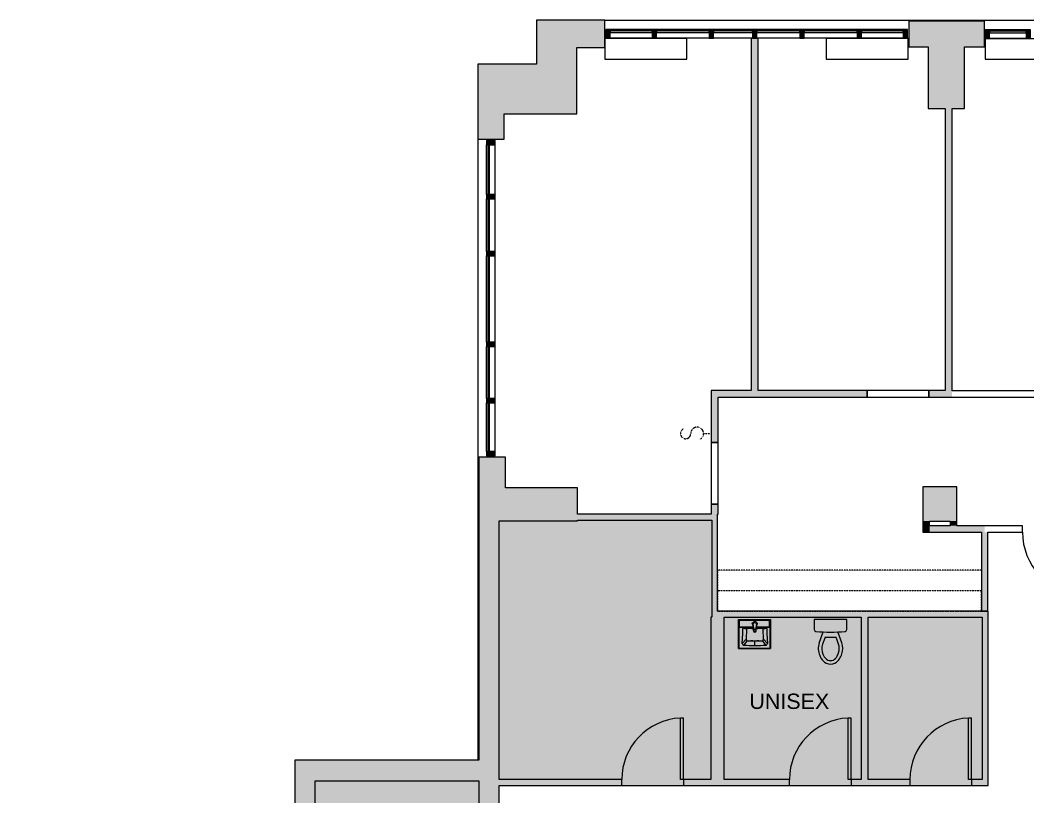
# Model space of a CAD drawing. Header units: inches. Extents: x -674 to 800, y -349 to 915.
# Drawn here: x -674 to -84, y 461 to 915 of the extents above; entities that cross this region are included whole.
import ezdxf

# ---------------------------------------------------------------- set-up
doc = ezdxf.new("R2010")
doc.units = ezdxf.units.IN
doc.header["$MEASUREMENT"] = 0
doc.linetypes.add('Demolished', pattern=[0.1875, 0.125, -0.0625])
for name, color, linetype, lineweight in [('A-ANNO-NOTE', 131, 'Demolished', 9), ('A-DETL-GENF', 92, 'Continuous', 9), ('A-DETL-THIN', 151, 'Continuous', 9), ('A-DOOR', 31, 'Continuous', 13), ('A-FLOR', 192, 'Continuous', 13), ('A-GLAZ-CURT', 52, 'Continuous', 13), ('A-GLAZ-CWMG', 51, 'Continuous', 13), ('A-WALL', 113, 'Continuous', 13), ('A-WALL-PATT', 111, 'Continuous', 13), ('G-ANNO-TEXT', 231, 'Continuous', 9), ('M-EQPM', 50, 'Continuous', 13), ('P-SANR-FIXT', 6, 'Continuous', 13), ('Q-CASE', 31, 'Demolished', 9)]:
    doc.layers.add(name, color=color, linetype=linetype, lineweight=lineweight)
doc.styles.add('Arial_1', font='arial.ttf', dxfattribs={"height": 9})

# ---------------------------------------------------------------- blocks, each defined once
blk = doc.blocks.new('Single-Flush - 36_ x 84_-1515426-New Construction - Demolition Plan')
at = {"layer": 'A-DOOR'}
for p, q in [((16.25, 1.75), (16.25, 37.77)), ((18, 37.77), (16.25, 37.77)), ((18, 1.75), (18, 37.77)), ((18, 1.75), (16.25, 1.75))]:
    blk.add_line(p, q, dxfattribs=at)
blk.add_arc((18, 1.75), 36.07, 92.78116, 180, dxfattribs=at)
blk = doc.blocks.new('Toilet - Floor-Mounted - 2D - ADA-991295-New Construction - Demolition Plan')
at = {"layer": 'P-SANR-FIXT'}
for p, q in [((9.5, 0), (-9.5, 0)), ((-9.5, 0), (-9.5, -6)), ((9.5, -6), (9.5, 0)), ((-6.59, -13.86), (-4.32, -7.37)), ((-3.43, -10.9), (-4.71, -14.52)), ((2.96, -10.56), (-2.96, -10.56)), ((4.68, -14.46), (3.43, -10.9)), ((6.57, -13.8), (4.32, -7.37))]:
    blk.add_line(p, q, dxfattribs=at)
for centre, radius, start, end in [((-8.5, -6), 1, 180, 263.31601), ((0, 66.53), 74.03, 263.31601, 276.68399), ((-2.96, -11.06), 0.5, 90, 160.66852), ((2.96, -11.06), 0.5, 19.33148, 90), ((8.5, -6), 1, 276.68399, 360), ((2.84, -17.17), 10, 160.66852, 203.32871), ((2.84, -17.17), 8, 160.66852, 203.32871), ((-2.87, -17.11), 8, 342.13715, 19.33148), ((-2.87, -17.11), 10, 342.13715, 19.33148), ((6.53, -15.58), 14.01, 203.32871, 212.35383), ((3.98, -16.66), 11.29, 214.63594, 221.20143), ((6.53, -15.58), 12.01, 203.32871, 212.16187), ((3.98, -16.66), 9.29, 214.87904, 221.20143), ((0, -20.15), 4, 221.20143, 318.79857), ((-3.98, -16.66), 9.29, 318.79857, 325.05942), ((-5.91, -16.13), 11.2, 328.4728, 342.13715), ((-3.98, -16.66), 11.29, 318.79857, 325.36406), ((-5.91, -16.13), 13.2, 328.21618, 342.13715), ((0, -20.15), 6, 221.20143, 318.79857)]:
    blk.add_arc(centre, radius, start, end, dxfattribs=at)
blk = doc.blocks.new('Sink - Restroom - Wall Mounted - Default-V5-New Construction - Demolition Plan')
at = {"layer": 'P-SANR-FIXT'}
for p, q in [((-9.51, 1.62), (-9.4, 1.62)), ((-9.51, -15.36), (-9.51, 1.62)), ((-9.4, 1.62), (-9.09, 1.62)), ((-9.09, 1.62), (-0.68, 1.62)), ((-9.09, 1.62), (-9.09, 1)), ((-0.68, 1), (-9.09, 1)), ((-9.09, 1), (-9.09, -2.41)), ((-0.68, 1.62), (0.03, 1.62)), ((-0.68, 1.62), (-0.68, 1)), ((-0.68, 1), (0.03, 1)), ((0.03, 1.62), (0.94, 1.62)), ((0.03, 1), (0.94, 1)), ((0.94, 1.62), (8.65, 1.62)), ((0.94, 1), (0.94, 1.62)), ((8.65, 1), (0.94, 1)), ((8.65, 1.62), (8.96, 1.62)), ((8.65, 1), (8.65, 1.62)), ((8.65, -2.41), (8.65, 1)), ((8.96, 1.62), (9.07, 1.62)), ((9.07, 1.62), (9.07, -15.35)), ((-9.45, -3.39), (-9.45, -15.09)), ((-9.13, -2.59), (-9.31, -2.77)), ((-9.31, -2.77), (-1.07, -2.77)), ((-9.13, -2.59), (-1.1, -2.59)), ((-4.92, -4.04), (-6.95, -3.56)), ((-6.93, -3.39), (-0.97, -3.39)), ((-4.92, -4.04), (-5.12, -9.79)), ((1.09, -3.39), (0.89, -3.41)), ((0.9, -3.39), (6.88, -3.39)), ((0.99, -2.77), (8.87, -2.77)), ((1.02, -2.59), (8.69, -2.59)), ((6.92, -3.56), (4.9, -4.04)), ((5.1, -9.79), (4.9, -4.04)), ((8.87, -2.77), (8.69, -2.59)), ((9, -15.09), (9, -3.39)), ((-7.34, -12.45), (-5.12, -9.79)), ((-4.76, -10.78), (-6.48, -13.38)), ((-4.76, -10.78), (-2.33, -10.87)), ((-2.33, -10.87), (2.3, -10.87)), ((-0.01, -13.63), (-0.01, -10.97)), ((2.3, -10.87), (4.73, -10.78)), ((6.46, -13.38), (4.73, -10.78)), ((7.31, -12.45), (5.1, -9.79)), ((-9.45, -15.09), (-9.51, -15.36)), ((-9.51, -15.36), (9.06, -15.36)), ((-9.45, -15.09), (9, -15.09)), ((9.07, -15.35), (9, -15.09)), ((9.06, -15.36), (9.07, -15.35))]:
    blk.add_line(p, q, dxfattribs=at)
at = {"layer": 'P-SANR-FIXT', "flags": 128}
for points in [[(-9.31, -2.77), (-9.35, -2.8), (-9.38, -2.87), (-9.41, -2.97), (-9.43, -3.09), (-9.44, -3.24), (-9.45, -3.39)], [(-9.09, -2.41), (-9.09, -2.45), (-9.1, -2.49), (-9.1, -2.53), (-9.11, -2.56), (-9.12, -2.58), (-9.13, -2.59)], [(-7.34, -12.45), (-7.21, -9.49), (-7.08, -6.52), (-6.95, -3.56)], [(6.92, -3.56), (7.05, -6.52), (7.18, -9.49), (7.31, -12.45)], [(8.69, -2.59), (8.68, -2.58), (8.67, -2.56), (8.66, -2.53), (8.65, -2.49), (8.65, -2.45), (8.65, -2.41)], [(9, -3.39), (9, -3.24), (8.99, -3.09), (8.97, -2.97), (8.94, -2.87), (8.91, -2.8), (8.87, -2.77)], [(-0.01, -10.97), (-1.17, -10.92), (-2.33, -10.87)], [(2.3, -10.87), (1.14, -10.92), (-0.01, -10.97)]]:
    blk.add_lwpolyline(points, dxfattribs=at)
at = {"layer": 'P-SANR-FIXT'}
for centre, radius, start, end in [((-6.11, -3.6), 0.84, 165.45248, 177.48865), ((-4.26, -4.04), 0.663, 91.91553, 180), ((-1, 29.17), 32.72, 264.48861, 270.08642), ((0.01, -5.01), 0.856, 155.77757, 180), ((0.01, -5.01), 0.856, 180, 360), ((0.01, -5.01), 0.856, 0, 30), ((0.97, 29.17), 32.72, 269.83727, 275.51139), ((4.23, -4.04), 0.663, 360, 88.08447), ((5.98, -3.73), 0.961, 9.87992, 20.65904), ((-4.24, -10.03), 0.913, 164.55702, 235.5318), ((4.22, -10.03), 0.913, 304.4682, 15.44298), ((-6.45, -12.49), 0.892, 177.48865, 267.79303), ((2.32, 131.11), 144.75, 266.51135, 269.07471), ((-2.35, 131.11), 144.75, 270.92529, 273.48865), ((6.42, -12.49), 0.892, 272.20697, 2.51135)]:
    blk.add_arc(centre, radius, start, end, dxfattribs=at)
blk = doc.blocks.new('Faucet-Restroom - Default-V6-New Construction - Demolition Plan')
at = {"layer": 'P-SANR-FIXT'}
for p, q in [((-0.66, 6.13), (-0.66, 5.94)), ((0.34, 5.94), (0.34, 6.13)), ((-1.16, 1.72), (-1.16, 1.46)), ((0.84, 1.47), (0.84, 1.72))]:
    blk.add_line(p, q, dxfattribs=at)
at = {"layer": 'P-SANR-FIXT', "flags": 128}
for points in [[(-0.81, 5.94), (-0.91, 5.28), (-0.97, 4.81), (-1.05, 4.3)], [(-0.65, 6.16), (-0.62, 6.18), (-0.58, 6.2), (-0.53, 6.23), (-0.46, 6.24), (-0.38, 6.26), (-0.29, 6.27), (-0.2, 6.27), (-0.11, 6.27), (-0.02, 6.27), (0.07, 6.26), (0.15, 6.24), (0.21, 6.23), (0.27, 6.2), (0.31, 6.18), (0.34, 6.16)], [(0.5, 5.94), (0.6, 5.29), (0.74, 4.36), (0.75, 4.3)], [(-3.08, 1.33), (-3.08, 1.33), (-3.08, 1.33), (-3.08, 1.33), (-3.08, 1.33), (-3.08, 1.33), (-3.08, 1.33), (-3.08, 1.33), (-3.08, 1.33), (-3.08, 1.33), (-3.08, 1.33), (-3.08, 1.33), (-3.08, 1.33), (-3.08, 1.33), (-3.08, 1.33), (-3.08, 1.33), (-3.08, 1.33), (-3.08, 1.33), (-3.08, 1.33), (-3.08, 1.33), (-3.08, 1.33), (-3.08, 1.33), (-3.08, 1.33), (-3.08, 1.33), (-3.08, 1.33), (-3.08, 1.32), (-3.08, 1.32), (-3.08, 1.32), (-3.08, 1.32), (-3.08, 1.32), (-3.08, 1.32), (-3.08, 1.32), (-3.08, 1.32), (-3.08, 1.32), (-3.08, 1.32), (-3.08, 1.32), (-3.08, 1.32), (-3.08, 1.32), (-3.08, 1.32), (-3.08, 1.32), (-3.08, 1.32), (-3.08, 1.32), (-3.08, 1.32), (-3.08, 1.32), (-3.08, 1.32), (-3.08, 1.31), (-3.08, 1.31), (-3.08, 1.31), (-3.08, 1.31), (-3.08, 1.31), (-3.08, 1.31), (-3.08, 1.31), (-3.08, 1.31), (-3.08, 1.31), (-3.08, 1.31), (-3.08, 1.31), (-3.08, 1.31), (-3.08, 1.31), (-3.08, 1.31), (-3.08, 1.31), (-3.08, 1.31), (-3.08, 1.31), (-3.08, 1.31), (-3.08, 1.31), (-3.08, 1.31), (-3.08, 1.31), (-3.08, 1.31), (-3.08, 1.31), (-3.08, 1.31), (-3.08, 1.31), (-3.08, 1.31)], [(-1.05, 4.3), (-1.11, 3.84), (-1.23, 3.08), (-1.32, 2.6), (-1.38, 2.3), (-1.47, 1.95), (-1.51, 1.84), (-1.52, 1.8)], [(-1.24, 1.75), (-1.2, 2.01), (-1.09, 2.26)], [(0.93, 1.75), (0.89, 1.48), (0.78, 1.23), (0.61, 1.02), (0.39, 0.86), (0.12, 0.76), (-0.16, 0.72), (-0.44, 0.76), (-0.7, 0.86), (-0.92, 1.02), (-1.09, 1.23), (-1.2, 1.48), (-1.24, 1.75)], [(-1.15, 1.81), (-1.16, 1.77), (-1.16, 1.73), (-1.16, 1.72)], [(-1.1, 2.23), (-1.1, 2.24), (-1.07, 2.32), (-1.03, 2.52)], [(0.68, 2.56), (0.73, 2.37), (0.76, 2.29), (0.77, 2.26)], [(1.25, 1.82), (1.24, 1.86), (1.21, 1.95), (1.16, 2.09), (1.05, 2.54), (0.93, 3.18), (0.82, 3.83), (0.75, 4.3)], [(0.78, 2.26), (0.89, 2.01), (0.93, 1.75)], [(0.84, 1.72), (0.84, 1.76), (0.84, 1.8), (0.84, 1.84)], [(2.93, 1.31), (2.93, 1.31), (2.93, 1.31), (2.93, 1.31), (2.93, 1.31), (2.93, 1.31), (2.93, 1.31), (2.93, 1.31), (2.93, 1.31), (2.93, 1.31), (2.93, 1.31), (2.93, 1.31), (2.93, 1.31), (2.93, 1.31), (2.93, 1.31), (2.93, 1.31), (2.93, 1.31), (2.93, 1.31), (2.93, 1.31), (2.93, 1.31), (2.93, 1.31), (2.93, 1.31), (2.93, 1.31), (2.93, 1.31), (2.93, 1.31), (2.93, 1.31), (2.93, 1.32), (2.93, 1.32), (2.93, 1.32), (2.93, 1.32), (2.93, 1.32), (2.93, 1.32), (2.93, 1.32), (2.93, 1.32), (2.93, 1.32), (2.93, 1.32), (2.93, 1.32), (2.93, 1.32), (2.93, 1.32), (2.93, 1.32), (2.93, 1.32), (2.93, 1.32), (2.93, 1.32), (2.93, 1.32), (2.93, 1.32), (2.93, 1.32), (2.93, 1.33), (2.93, 1.33), (2.93, 1.33), (2.93, 1.33), (2.93, 1.33), (2.93, 1.33), (2.93, 1.33), (2.93, 1.33), (2.93, 1.33), (2.93, 1.33), (2.93, 1.33), (2.93, 1.33), (2.93, 1.33), (2.93, 1.33), (2.93, 1.33), (2.93, 1.33), (2.93, 1.33), (2.93, 1.33), (2.93, 1.33), (2.93, 1.33), (2.93, 1.33), (2.93, 1.33), (2.93, 1.33), (2.93, 1.33), (2.93, 1.33)]]:
    blk.add_lwpolyline(points, dxfattribs=at)
at = {"layer": 'P-SANR-FIXT'}
for centre, major_axis, start_param, end_param in [((-0.18, 4.69), (1.96, 0), 1.327973, 1.81362), ((-0.18, 4.97), (1.61, 0), 4.415652, 5.009126)]:
    blk.add_ellipse(centre, major_axis=major_axis, ratio=0.079199, start_param=start_param, end_param=end_param, dxfattribs=at)
for points, knots in [([(-0.81, 5.94), (-0.81, 5.96), (-0.76, 6.01), (-0.58, 6.06), (-0.34, 6.09), (-0.09, 6.09), (0.1, 6.08), (0.24, 6.06), (0.33, 6.04), (0.4, 6.02), (0.46, 5.99), (0.49, 5.97), (0.5, 5.95), (0.5, 5.94)], [-1, -1, -1, -1, -0.852941, -0.705882, -0.588235, -0.470588, -0.352941, -0.294118, -0.235294, -0.176471, -0.117647, -0.058824, 0, 0, 0, 0]), ([(-1.58, 1.58), (-1.57, 1.65), (-1.55, 1.72), (-1.52, 1.79), (-1.52, 1.8)], [0, 0, 0, 0, 0.05555556, 0.06468184, 0.06468184, 0.06468184, 0.06468184]), ([(-0.98, 0.72), (-1.05, 0.75), (-1.14, 0.82), (-1.24, 0.9), (-1.29, 0.95), (-1.34, 0.99), (-1.38, 1.05), (-1.42, 1.1), (-1.45, 1.14), (-1.47, 1.16), (-1.49, 1.2), (-1.51, 1.26), (-1.54, 1.32), (-1.56, 1.37), (-1.57, 1.43), (-1.58, 1.49), (-1.58, 1.55), (-1.58, 1.58)], [0, 0, 0, 0, 0.2, 0.3, 0.35, 0.4, 0.475, 0.55, 0.5875, 0.60625, 0.625, 0.7, 0.775, 0.8125, 0.85, 0.925, 1, 1, 1, 1]), ([(-1.24, 1.75), (-1.19, 1.86), (-1.09, 2.18), (-0.95, 2.9), (-0.85, 3.5), (-0.8, 3.82)], [0, 0, 0, 0, 0.25, 0.5, 0.7453273, 0.7453273, 0.7453273, 0.7453273]), ([(-1.15, 1.36), (-1.15, 1.29), (-1.13, 1.13), (-1.06, 0.91), (-1.01, 0.78), (-0.98, 0.72)], [0.68454, 0.68454, 0.68454, 0.68454, 0.7777778, 0.8888889, 1, 1, 1, 1]), ([(-0.98, 0.72), (-0.95, 0.67), (-0.9, 0.6), (-0.84, 0.53), (-0.8, 0.49), (-0.77, 0.46), (-0.74, 0.44), (-0.7, 0.4), (-0.64, 0.36), (-0.58, 0.33), (-0.54, 0.3), (-0.5, 0.28), (-0.46, 0.27), (-0.4, 0.25), (-0.31, 0.22), (-0.22, 0.21), (-0.16, 0.21)], [0, 0, 0, 0, 0.166667, 0.25, 0.291667, 0.333333, 0.375, 0.416667, 0.5, 0.583333, 0.625, 0.666667, 0.708333, 0.75, 0.833333, 1, 1, 1, 1]), ([(-0.16, 0.21), (-0.1, 0.21), (-0.01, 0.22), (0.08, 0.25), (0.13, 0.26), (0.17, 0.28), (0.21, 0.3), (0.25, 0.32), (0.31, 0.35), (0.36, 0.39), (0.4, 0.42), (0.43, 0.45), (0.46, 0.47), (0.5, 0.51), (0.56, 0.58), (0.61, 0.64), (0.64, 0.68)], [0, 0, 0, 0, 0.166667, 0.25, 0.291667, 0.333333, 0.375, 0.416667, 0.5, 0.583333, 0.625, 0.666667, 0.708333, 0.75, 0.833333, 1, 1, 1, 1]), ([(0.45, 3.82), (0.5, 3.5), (0.61, 2.9), (0.77, 2.18), (0.87, 1.86), (0.93, 1.75)], [0.2546727, 0.2546727, 0.2546727, 0.2546727, 0.5, 0.75, 1, 1, 1, 1]), ([(1.32, 1.58), (1.32, 1.54), (1.31, 1.48), (1.3, 1.41), (1.28, 1.35), (1.26, 1.29), (1.24, 1.24), (1.22, 1.2), (1.2, 1.16), (1.17, 1.13), (1.15, 1.09), (1.11, 1.04), (1.07, 1), (1.03, 0.95), (0.99, 0.91), (0.93, 0.86), (0.82, 0.78), (0.72, 0.72), (0.64, 0.68)], [0, 0, 0, 0, 0.1, 0.15, 0.2, 0.25, 0.3, 0.35, 0.375, 0.4, 0.45, 0.5, 0.55, 0.6, 0.65, 0.7, 0.8, 1, 1, 1, 1]), ([(0.64, 0.68), (0.67, 0.74), (0.73, 0.87), (0.81, 1.11), (0.83, 1.28), (0.84, 1.37)], [0, 0, 0, 0, 0.1111111, 0.2222222, 0.3329449, 0.3329449, 0.3329449, 0.3329449]), ([(1.25, 1.82), (1.26, 1.79), (1.29, 1.72), (1.31, 1.64), (1.32, 1.58)], [0.9320871, 0.9320871, 0.9320871, 0.9320871, 0.95833333, 1, 1, 1, 1])]:
    blk.add_open_spline(points, degree=3, knots=knots, dxfattribs=at)
for points in [[(-0.8, 3.83), (-0.75, 4.16), (-0.7, 4.5), (-0.66, 4.84)], [(0.29, 4.84), (0.34, 4.5), (0.39, 4.16), (0.45, 3.83)]]:
    blk.add_open_spline(points, degree=3, dxfattribs=at)
blk = doc.blocks.new('System Panel - Glazed-1562996-New Construction - Demolition Plan')
at = {"layer": 'A-GLAZ-CURT'}
blk.add_hatch(color=256, dxfattribs=at).paths.add_polyline_path([(-10.67, 0.75), (12.25, 0.75), (12.25, 1.75), (-12.25, 1.75), (-12.25, 0.75)], flags=0)
for p, q in [((12.25, 1.75), (-12.25, 1.75)), ((-12.25, 1.75), (-12.25, 0.75)), ((-12.25, 0.75), (12.25, 0.75)), ((12.25, 0.75), (12.25, 1.75))]:
    blk.add_line(p, q, dxfattribs=at)
blk = doc.blocks.new('System Panel - Glazed-1562998-New Construction - Demolition Plan')
at = {"layer": 'A-GLAZ-CURT'}
blk.add_hatch(color=256, dxfattribs=at).paths.add_polyline_path([(-15.5, 0.75), (15.5, 0.75), (15.5, 1.75), (-15.5, 1.75)], flags=0)
for p, q in [((15.5, 1.75), (-15.5, 1.75)), ((-15.5, 1.75), (-15.5, 0.75)), ((-15.5, 0.75), (15.5, 0.75)), ((15.5, 0.75), (15.5, 1.75))]:
    blk.add_line(p, q, dxfattribs=at)
blk = doc.blocks.new('System Panel - Glazed-1563122-New Construction - Demolition Plan')
at = {"layer": 'A-GLAZ-CURT'}
blk.add_hatch(color=256, dxfattribs=at).paths.add_polyline_path([(10.63, 0.75), (11.37, 0.75), (11.37, 1.75), (-11.38, 1.75), (-11.38, 0.75)], flags=0)
for p, q in [((11.37, 1.75), (-11.38, 1.75)), ((-11.38, 1.75), (-11.38, 0.75)), ((-11.38, 0.75), (11.37, 0.75)), ((11.37, 0.75), (11.37, 1.75))]:
    blk.add_line(p, q, dxfattribs=at)
blk = doc.blocks.new('System Panel - Glazed-1563123-New Construction - Demolition Plan')
at = {"layer": 'A-GLAZ-CURT'}
blk.add_hatch(color=256, dxfattribs=at).paths.add_polyline_path([(-11.87, 0.75), (12.62, 0.75), (12.62, 1.75), (-12.63, 1.75), (-12.63, 0.75)], flags=0)
for p, q in [((12.62, 1.75), (-12.63, 1.75)), ((-12.63, 1.75), (-12.63, 0.75)), ((-12.63, 0.75), (12.62, 0.75)), ((12.62, 0.75), (12.62, 1.75))]:
    blk.add_line(p, q, dxfattribs=at)
blk = doc.blocks.new('Rectangular Mullion - Rectangular Mullion 1-1562989-New Construction - Demolition Plan')
at = {"layer": 'A-GLAZ-CWMG'}
blk.add_hatch(color=256, dxfattribs=at).paths.add_polyline_path([(1.25, 2.5), (1.25, -2.5), (-1.25, -2.5), (-1.25, 2.5)], flags=0)
for p, q in [((-1.25, 2.5), (1.25, 2.5)), ((-1.25, -2.5), (-1.25, 2.5)), ((1.25, 2.5), (1.25, -2.5)), ((1.25, -2.5), (-1.25, -2.5))]:
    blk.add_line(p, q, dxfattribs=at)
blk = doc.blocks.new('System Panel - Glazed-1563109-New Construction - Demolition Plan')
at = {"layer": 'A-GLAZ-CURT'}
blk.add_hatch(color=256, dxfattribs=at).paths.add_polyline_path([(10.75, 0.75), (10.75, 1.75), (-10.75, 1.75), (-10.75, 0.75)], flags=0)
for p, q in [((10.75, 1.75), (-10.75, 1.75)), ((-10.75, 1.75), (-10.75, 0.75)), ((-10.75, 0.75), (10.75, 0.75)), ((10.75, 0.75), (10.75, 1.75))]:
    blk.add_line(p, q, dxfattribs=at)
blk = doc.blocks.new('Rectangular Mullion - Rectangular Mullion 1-V9-New Construction - Demolition Plan')
at = {"layer": 'A-GLAZ-CWMG'}
for p, q in [((-84.71, 909.47), (-106.21, 909.47)), ((-84.71, 904.47), (-106.21, 904.47))]:
    blk.add_line(p, q, dxfattribs=at)
blk = doc.blocks.new('Rectangular Mullion - Rectangular Mullion 1-1562977-New Construction - Demolition Plan')
at = {"layer": 'A-GLAZ-CWMG'}
for p, q in [((787.54, 247.15), (787.54, 271.65)), ((792.54, 247.15), (792.54, 271.65))]:
    blk.add_line(p, q, dxfattribs=at)
blk = doc.blocks.new('Rectangular Mullion - Rectangular Mullion 1-1562969-New Construction - Demolition Plan')
at = {"layer": 'A-GLAZ-CWMG'}
for p, q in [((787.54, 300.15), (787.54, 331.15)), ((792.54, 300.15), (792.54, 331.15))]:
    blk.add_line(p, q, dxfattribs=at)
blk = doc.blocks.new('Rectangular Mullion - Rectangular Mullion 1-1563120-New Construction - Demolition Plan')
at = {"layer": 'A-GLAZ-CWMG'}
for p, q in [((-217.21, 909.65), (-242.46, 909.65)), ((-217.21, 904.65), (-241.71, 904.65))]:
    blk.add_line(p, q, dxfattribs=at)
blk = doc.blocks.new('Rectangular Mullion - Rectangular Mullion 1-1563121-New Construction - Demolition Plan')
at = {"layer": 'A-GLAZ-CWMG'}
for p, q in [((-244.96, 909.65), (-267.71, 909.65)), ((-245.71, 904.65), (-267.71, 904.65))]:
    blk.add_line(p, q, dxfattribs=at)
blk = doc.blocks.new('System Panel - Glazed-1569523-New Construction - Demolition Plan')
at = {"layer": 'A-GLAZ-CURT'}
blk.add_hatch(color=256, dxfattribs=at).paths.add_polyline_path([(14.25, -0.75), (-14.25, -0.75), (-14.25, -1.75), (14.25, -1.75)], flags=0)
for p, q in [((14.25, -0.75), (-14.25, -0.75)), ((-14.25, -0.75), (-14.25, -1.75)), ((-14.25, -1.75), (14.25, -1.75)), ((14.25, -1.75), (14.25, -0.75))]:
    blk.add_line(p, q, dxfattribs=at)
blk = doc.blocks.new('System Panel - Glazed-1569524-New Construction - Demolition Plan')
at = {"layer": 'A-GLAZ-CURT'}
blk.add_hatch(color=256, dxfattribs=at).paths.add_polyline_path([(15.25, -0.75), (-15.25, -0.75), (-15.25, -1.75), (15.25, -1.75)], flags=0)
for p, q in [((15.25, -0.75), (-15.25, -0.75)), ((-15.25, -0.75), (-15.25, -1.75)), ((-15.25, -1.75), (15.25, -1.75)), ((15.25, -1.75), (15.25, -0.75))]:
    blk.add_line(p, q, dxfattribs=at)
blk = doc.blocks.new('System Panel - Glazed-1569525-New Construction - Demolition Plan')
at = {"layer": 'A-GLAZ-CURT'}
blk.add_hatch(color=256, dxfattribs=at).paths.add_polyline_path([(25.25, -0.75), (-25.25, -0.75), (-25.25, -1.75), (25.25, -1.75)], flags=0)
for p, q in [((25.25, -0.75), (-25.25, -0.75)), ((-25.25, -0.75), (-25.25, -1.75)), ((-25.25, -1.75), (25.25, -1.75)), ((25.25, -1.75), (25.25, -0.75))]:
    blk.add_line(p, q, dxfattribs=at)
blk = doc.blocks.new('System Panel - Glazed-1569526-New Construction - Demolition Plan')
at = {"layer": 'A-GLAZ-CURT'}
blk.add_hatch(color=256, dxfattribs=at).paths.add_polyline_path([(15.5, -0.75), (-15.5, -0.75), (-15.5, -1.75), (15.5, -1.75)], flags=0)
for p, q in [((15.5, -0.75), (-15.5, -0.75)), ((-15.5, -0.75), (-15.5, -1.75)), ((-15.5, -1.75), (15.5, -1.75)), ((15.5, -1.75), (15.5, -0.75))]:
    blk.add_line(p, q, dxfattribs=at)
blk = doc.blocks.new('System Panel - Glazed-1569527-New Construction - Demolition Plan')
at = {"layer": 'A-GLAZ-CURT'}
blk.add_hatch(color=256, dxfattribs=at).paths.add_polyline_path([(14.5, -0.75), (-14.5, -0.75), (-14.5, -1.75), (14.5, -1.75)], flags=0)
for p, q in [((14.5, -0.75), (-14.5, -0.75)), ((-14.5, -0.75), (-14.5, -1.75)), ((-14.5, -1.75), (14.5, -1.75)), ((14.5, -1.75), (14.5, -0.75))]:
    blk.add_line(p, q, dxfattribs=at)
blk = doc.blocks.new('Rectangular Mullion - Rectangular Mullion 1-1568341-New Construction - Demolition Plan')
at = {"layer": 'A-GLAZ-CWMG'}
blk.add_hatch(color=256, dxfattribs=at).paths.add_polyline_path([(1.25, -2.5), (-1.25, -2.5), (-1.25, 2.5), (1.25, 2.5), (1.25, 0.75)], flags=0)
for p, q in [((-1.25, 2.5), (1.25, 2.5)), ((-1.25, -2.5), (-1.25, 2.5)), ((1.25, 2.5), (1.25, -2.5)), ((1.25, -2.5), (-1.25, -2.5))]:
    blk.add_line(p, q, dxfattribs=at)
blk = doc.blocks.new('Rectangular Mullion - Rectangular Mullion 1-1569518-New Construction - Demolition Plan')
at = {"layer": 'A-GLAZ-CWMG'}
for p, q in [((-400.59, 813.15), (-400.59, 842.15)), ((-395.59, 813.15), (-395.59, 842.15))]:
    blk.add_line(p, q, dxfattribs=at)
blk = doc.blocks.new('Rectangular Mullion - Rectangular Mullion 1-1569519-New Construction - Demolition Plan')
at = {"layer": 'A-GLAZ-CWMG'}
for p, q in [((-400.59, 779.65), (-400.59, 810.65)), ((-395.59, 779.65), (-395.59, 810.65))]:
    blk.add_line(p, q, dxfattribs=at)
blk = doc.blocks.new('Rectangular Mullion - Rectangular Mullion 1-1569520-New Construction - Demolition Plan')
at = {"layer": 'A-GLAZ-CWMG'}
for p, q in [((-400.59, 726.65), (-400.59, 777.15)), ((-395.59, 726.65), (-395.59, 777.15))]:
    blk.add_line(p, q, dxfattribs=at)
blk = doc.blocks.new('Rectangular Mullion - Rectangular Mullion 1-1569521-New Construction - Demolition Plan')
at = {"layer": 'A-GLAZ-CWMG'}
for p, q in [((-400.59, 693.65), (-400.59, 724.15)), ((-395.59, 693.65), (-395.59, 724.15))]:
    blk.add_line(p, q, dxfattribs=at)
blk = doc.blocks.new('Rectangular Mullion - Rectangular Mullion 1-1569522-New Construction - Demolition Plan')
at = {"layer": 'A-GLAZ-CWMG'}
for p, q in [((-400.59, 662.65), (-400.59, 691.15)), ((-395.59, 662.65), (-395.59, 691.15))]:
    blk.add_line(p, q, dxfattribs=at)
blk = doc.blocks.new('Single-Flush - 36_ x 84_-1515770-New Construction - Demolition Plan')
at = {"layer": 'A-DOOR'}
for p, q in [((16.25, -1.87), (16.25, -37.9)), ((18, -1.87), (16.25, -1.87)), ((18, -1.87), (18, -37.9)), ((18, -37.9), (16.25, -37.9))]:
    blk.add_line(p, q, dxfattribs=at)
blk.add_arc((18, -1.87), 36.07, 180, 267.21884, dxfattribs=at)
blk = doc.blocks.new('Counter Top _No Backsplash_ - Standard Counter Top-1621462-New Construction - Demolition Plan')
at = {"layer": 'Q-CASE'}
for p, q in [((107.25, 0), (-47.26, 0)), ((-47.26, 0), (-47.26, -12)), ((-47.26, -12), (-47.26, -24)), ((-47.26, -24), (107.25, -24)), ((107.25, -24), (107.61, -24)), ((107.61, -23.86), (107.61, -24))]:
    blk.add_line(p, q, dxfattribs=at)
blk = doc.blocks.new('Upper Cabinet - Standard Upper Cabinet-1621738-New Construction - Demolition Plan')
at = {"layer": 'Q-CASE'}
for p, q in [((107.25, 0), (-47.26, 0)), ((-47.26, 0), (-47.26, -12)), ((107.25, -12), (107.25, 0)), ((-47.26, -12), (107.25, -12))]:
    blk.add_line(p, q, dxfattribs=at)
blk = doc.blocks.new('Perimeter Unit - Perimeter Unit-1624780-New Construction - Demolition Plan')
at = {"layer": 'M-EQPM'}
for p, q in [((-280.08, 904.65), (-328.08, 904.65)), ((-328.08, 904.65), (-328.08, 892.65)), ((-280.08, 892.65), (-280.08, 904.65)), ((-328.08, 892.65), (-280.08, 892.65))]:
    blk.add_line(p, q, dxfattribs=at)
blk = doc.blocks.new('Perimeter Unit1 - Perimeter Unit-1624821-New Construction - Demolition Plan')
at = {"layer": 'M-EQPM'}
for p, q in [((-280.08, 904.65), (-328.08, 904.65)), ((-328.08, 904.65), (-328.08, 892.65)), ((-280.08, 892.65), (-280.08, 904.65)), ((-328.08, 892.65), (-280.08, 892.65))]:
    blk.add_line(p, q, dxfattribs=at)
blk = doc.blocks.new('Perimeter Unit2 - Perimeter Unit-1624903-New Construction - Demolition Plan')
at = {"layer": 'M-EQPM'}
for p, q in [((-280.08, 904.65), (-328.08, 904.65)), ((-328.08, 904.65), (-328.08, 892.65)), ((-280.08, 892.65), (-280.08, 904.65)), ((-328.08, 892.65), (-280.08, 892.65))]:
    blk.add_line(p, q, dxfattribs=at)

msp = doc.modelspace()

# ---------------------------------------------------------------- hatches: boundary and pattern name
at = {"layer": 'A-DETL-GENF'}
h = msp.add_hatch(color=256, dxfattribs=at)
h.paths.add_polyline_path([(-348.71, 126.28), (-347.84, 126.28), (-347.84, 161.03), (-348.71, 161.03), (-348.71, 143.15), (-366.71, 143.15), (-366.71, 161.03), (-392.96, 161.03), (-392.96, 126.28), (-350.09, 126.28)], flags=0)
h.paths.add_polyline_path([(-673.61, 161.4), (-673.61, 268.9), (-673.71, 268.9), (-673.71, 161.4)], flags=0)
h.paths.add_polyline_path([(-372.79, 165.03), (-347.84, 165.03), (-347.84, 199.65), (-343.84, 199.65), (-343.84, 235.65), (-347.84, 235.65), (-347.84, 241.65), (-393.21, 241.65), (-393.21, 240.9), (-405.21, 240.9), (-405.24, 264.9), (-669.61, 264.9), (-669.61, 165.4), (-404.96, 165.4), (-404.96, 180.4), (-392.96, 180.4), (-392.96, 165.03)], flags=0)
h.paths.add_polyline_path([(-300.21, 242.28), (-264.21, 242.28), (-264.21, 245.65), (-259.21, 245.65), (-259.21, 274.37), (-305.21, 274.37), (-305.21, 245.65), (-300.21, 245.65)], flags=0)
h.paths.add_polyline_path([(-125.71, 245.65), (-113.21, 245.65), (-113.21, 347.11), (-125.71, 347.11), (-125.71, 255.59)], flags=0)
h.paths.add_polyline_path([(-255.21, 245.65), (-241.46, 245.65), (-241.46, 348.85), (-255.21, 348.85), (-255.21, 253.32)], flags=0)
h.paths.add_polyline_path([(-237.46, 245.65), (-189.46, 245.65), (-189.46, 249.51), (-188.46, 249.51), (-188.46, 245.65), (-129.71, 245.65), (-129.71, 347.11), (-154.99, 347.11), (-154.99, 396.54), (-200.14, 396.54), (-200.14, 400.54), (-109.84, 400.54), (-109.84, 401.28), (-393.21, 401.28), (-393.21, 400.54), (-305.14, 400.54), (-305.14, 396.54), (-349.96, 396.54), (-349.96, 380.54), (-377.09, 380.54), (-377.09, 311.65), (-350.09, 311.65), (-350.09, 307.65), (-377.09, 307.65), (-377.09, 276.87), (-359.21, 276.87), (-359.21, 275.87), (-377.09, 275.87), (-377.09, 245.65), (-309.21, 245.65), (-309.21, 278.37), (-308.21, 278.37), (-308.21, 284.52), (-307.21, 284.52), (-307.21, 278.37), (-259.21, 278.37), (-259.21, 313.02), (-307.21, 313.02), (-307.21, 308.52), (-308.21, 308.52), (-308.21, 318.52), (-307.21, 318.52), (-307.21, 314.02), (-259.21, 314.02), (-259.21, 348.85), (-307.21, 348.85), (-307.21, 342.52), (-308.21, 342.52), (-308.21, 352.85), (-250.14, 352.85), (-250.14, 396.54), (-269.14, 396.54), (-269.14, 400.54), (-236.14, 400.54), (-236.14, 396.54), (-246.14, 396.54), (-246.14, 352.85), (-187.89, 352.85), (-187.89, 348.85), (-237.46, 348.85), (-237.46, 315.9), (-189.46, 315.9), (-189.46, 320.03), (-188.46, 320.03), (-188.46, 309.39), (-189.46, 309.39), (-189.46, 314.9), (-237.46, 314.9), (-237.46, 279.87), (-189.46, 279.87), (-189.46, 285.39), (-188.46, 285.39), (-188.46, 273.51), (-189.46, 273.51), (-189.46, 278.87), (-237.46, 278.87), (-237.46, 264.22)], flags=0)
h.paths.add_polyline_path([(-381.09, 245.65), (-381.09, 380.54), (-393.21, 380.54), (-393.21, 245.65)], flags=0)
h.paths.add_polyline_path([(-405.21, 276.9), (-405.21, 417.9), (-393.21, 417.9), (-393.21, 453.9), (-405.21, 453.9), (-405.21, 469.93), (-500.96, 469.93), (-500.96, 276.9), (-405.28, 276.9)], flags=0)
h.paths.add_polyline_path([(-371.26, 329.2), (-371.26, 329.2), (-371.26, 330.59)], flags=0)
h.paths.add_polyline_path([(-189.46, 344.03), (-189.46, 348.66), (-188.46, 348.66), (-188.46, 344.03)], flags=0)
h.paths.add_polyline_path([(-120.71, 351.11), (-109.84, 351.11), (-109.84, 387.61), (-120.71, 387.61), (-120.71, 353.61)], flags=0)
h.paths.add_polyline_path([(-127.96, 351.11), (-122.96, 351.11), (-122.96, 392.61), (-113.96, 392.61), (-113.96, 395.54), (-127.96, 395.54), (-127.96, 380.54), (-145.96, 380.54), (-145.96, 395.54), (-150.99, 395.54), (-150.99, 351.11), (-129.71, 351.11)], flags=0)
h.paths.add_polyline_path([(-371.26, 366.2), (-371.26, 366.2), (-371.26, 367.77)], flags=0)
h.paths.add_polyline_path([(-372.79, 384.54), (-367.96, 384.54), (-367.96, 396.54), (-393.21, 396.54), (-393.21, 384.54), (-377.09, 384.54)], flags=0)
h.paths.add_polyline_path([(-116.71, 467.15), (-116.71, 470.65), (-110.46, 470.65), (-110.46, 565.65), (-177.25, 565.65), (-177.25, 470.65), (-152.71, 470.65), (-152.71, 467.15), (-127.96, 467.15)], flags=0)
h.paths.add_polyline_path([(-200.14, 467.15), (-187.25, 467.15), (-187.25, 470.65), (-181.25, 470.65), (-181.25, 565.65), (-261.55, 565.65), (-261.55, 470.65), (-223.25, 470.65), (-223.25, 467.15)], flags=0)
h.paths.add_polyline_path([(-285.42, 467.15), (-285.42, 470.65), (-269.3, 470.65), (-269.3, 565.65), (-268.84, 565.65), (-268.84, 622.4), (-347.46, 622.4), (-347.46, 622.15), (-393.21, 622.13), (-393.21, 470.65), (-321.42, 470.65), (-321.42, 467.15), (-305.14, 467.15)], flags=0)
h.paths.add_polyline_path([(-405.21, 481.93), (-405.21, 622.15), (-405.09, 622.15), (-405.09, 625.9), (-405.84, 625.9), (-405.84, 481.93)], flags=0)
at = {"layer": 'A-WALL-PATT'}
for points in [[(-347.84, 860.4), (-347.84, 915.15), (-371.46, 915.15), (-371.46, 860.4)], [(-347.84, 899.15), (-331.46, 899.15), (-331.46, 915.15), (-347.84, 915.15)], [(-109.07, 899.47), (-109.07, 914.47), (-153.46, 914.47), (-153.46, 899.47), (-120.84, 899.47)], [(-241.71, 698.39), (-241.71, 904.65), (-245.71, 904.65), (-245.71, 698.39)], [(-120.84, 863.47), (-120.84, 899.47), (-142.09, 899.47), (-142.09, 863.47), (-128.09, 863.47)], [(-390.34, 845.4), (-390.34, 889.4), (-405.84, 889.4), (-405.84, 845.4)], [(-390.34, 860.4), (-371.46, 860.4), (-371.46, 889.4), (-390.34, 889.4), (-390.34, 863.57)], [(-132.09, 694.39), (-128.09, 694.39), (-128.09, 863.47), (-132.09, 863.47), (-132.09, 698.14)], [(-393.21, 622.15), (-389.59, 622.15), (-389.59, 659.4), (-405.09, 659.4), (-405.09, 622.15)], [(-372.79, 622.15), (-347.46, 622.15), (-347.46, 641.4), (-389.59, 641.4), (-389.59, 622.15), (-373.01, 622.15)], [(-145.21, 621.9), (-125.21, 621.9), (-125.21, 641.9), (-145.21, 641.9), (-145.21, 631.95)], [(-268.84, 622.4), (-268.84, 625.9), (-347.46, 625.9), (-347.46, 622.4), (-299.05, 622.4)], [(-268.84, 569.15), (-265.34, 569.15), (-265.34, 625.9), (-268.84, 625.9), (-268.84, 569.3)], [(-145.21, 615.42), (-141.21, 615.42), (-141.21, 621.9), (-145.21, 621.9), (-145.21, 619.17)], [(-125.21, 619.17), (-125.21, 621.9), (-129.21, 621.9), (-129.21, 619.17)], [(-130.51, 615.42), (-108.95, 615.42), (-108.95, 619.17), (-141.21, 619.17), (-141.21, 615.42)], [(-110.6, 569.3), (-107.07, 569.32), (-107.07, 615.42), (-110.82, 615.42), (-110.82, 569.3)], [(-181.25, 565.65), (-110.46, 565.65), (-110.46, 569.15), (-268.84, 569.15), (-268.84, 565.65), (-225.31, 565.65)], [(-110.46, 470.65), (-106.96, 470.65), (-106.96, 569.15), (-110.46, 569.15), (-110.46, 516.15)], [(-261.55, 470.65), (-261.55, 565.65), (-269.3, 565.65), (-269.3, 470.65)], [(-177.25, 470.65), (-177.25, 565.65), (-181.25, 565.65), (-181.25, 470.65)], [(-512.96, 469.93), (-405.21, 469.93), (-405.21, 481.93), (-512.96, 481.93)], [(-500.96, 264.9), (-500.96, 469.93), (-512.96, 469.93), (-512.96, 264.9)]]:
    msp.add_hatch(color=256, dxfattribs=at).paths.add_polyline_path(points, flags=0)
h = msp.add_hatch(color=256, dxfattribs=at)
h.paths.add_polyline_path([(-269.07, 625.9), (-265.09, 625.9), (-265.09, 631.9), (-269.09, 631.9), (-269.09, 625.9)], flags=0)
h.paths.add_polyline_path([(-269.09, 667.9), (-265.09, 667.9), (-265.09, 698.39), (-269.09, 698.39)], flags=0)
h = msp.add_hatch(color=256, dxfattribs=at)
h.paths.add_polyline_path([(-132.09, 694.39), (-132.09, 698.39), (-141.71, 698.39), (-141.71, 694.39), (-141.21, 694.39)], flags=0)
h.paths.add_polyline_path([(-241.71, 694.39), (-177.71, 694.39), (-177.71, 698.39), (-265.09, 698.39), (-265.09, 694.39), (-245.71, 694.39)], flags=0)
h = msp.add_hatch(color=256, dxfattribs=at)
h.paths.add_polyline_path([(-395.48, 240.9), (-393.21, 240.9), (-393.21, 417.9), (-405.21, 417.9), (-405.21, 240.9)], flags=0)
h.paths.add_polyline_path([(-405.21, 453.9), (-393.21, 453.9), (-393.21, 622.15), (-405.21, 622.15), (-405.21, 466.57)], flags=0)
h = msp.add_hatch(color=256, dxfattribs=at)
h.paths.add_polyline_path([(-110.46, 467.15), (-106.96, 467.15), (-106.96, 470.65), (-116.71, 470.65), (-116.71, 467.15), (-113.96, 467.15)], flags=0)
h.paths.add_polyline_path([(-152.71, 467.15), (-152.71, 470.65), (-187.25, 470.65), (-187.25, 467.15), (-154.99, 467.15)], flags=0)
h.paths.add_polyline_path([(-261.55, 467.15), (-223.25, 467.15), (-223.25, 470.65), (-285.42, 470.65), (-285.42, 467.15), (-268.84, 467.15)], flags=0)
h.paths.add_polyline_path([(-393.21, 467.15), (-321.42, 467.15), (-321.42, 470.65), (-393.21, 470.65), (-393.21, 469.93)], flags=0)

# ---------------------------------------------------------------- linework, layer by layer
at = {"layer": 'A-ANNO-NOTE'}
msp.add_line((-273.59, 673.14), (-269.92, 673.14), dxfattribs=at)
for centre, radius, start, end in [((-284.09, 673.14), 3, 120, 360), ((-277.34, 673.19), 3.75, 300, 180.77387)]:
    msp.add_arc(centre, radius, start, end, dxfattribs=at)
at = {"layer": 'A-DETL-THIN'}
for p, q in [((-405.09, 625.9), (-405.84, 625.9)), ((-405.84, 625.9), (-405.84, 481.93)), ((-321.42, 467.15), (-285.42, 467.15)), ((-223.25, 467.15), (-187.25, 467.15)), ((-152.71, 467.15), (-116.71, 467.15))]:
    msp.add_line(p, q, dxfattribs=at)
at = {"layer": 'A-FLOR'}
for p, q in [((508.79, 914.9), (-331.46, 914.9)), ((-405.84, 845.4), (-405.84, 481.93))]:
    msp.add_line(p, q, dxfattribs=at)
at = {"layer": 'A-WALL'}
for p, q in [((-331.46, 915.15), (-371.46, 915.15)), ((-371.46, 915.15), (-371.46, 889.4)), ((-331.46, 899.15), (-331.46, 915.15)), ((-109.07, 914.47), (-153.46, 914.47)), ((-153.46, 914.47), (-153.46, 899.47)), ((-109.07, 899.47), (-109.07, 914.47)), ((-241.71, 904.65), (-245.71, 904.65)), ((-245.71, 904.65), (-245.71, 698.39)), ((-241.71, 698.39), (-241.71, 904.65)), ((-347.84, 860.4), (-347.84, 899.15)), ((-347.84, 899.15), (-331.46, 899.15)), ((-153.46, 899.47), (-142.09, 899.47)), ((-142.09, 899.47), (-142.09, 863.47)), ((-120.84, 899.47), (-109.07, 899.47)), ((-120.84, 863.47), (-120.84, 899.47)), ((-405.84, 889.4), (-405.84, 845.4)), ((-371.46, 889.4), (-405.84, 889.4)), ((-142.09, 863.47), (-132.09, 863.47)), ((-132.09, 863.47), (-132.09, 698.39)), ((-128.09, 863.47), (-120.84, 863.47)), ((-128.09, 698.14), (-128.09, 863.47)), ((-390.34, 845.4), (-390.34, 860.4)), ((-390.34, 860.4), (-347.84, 860.4)), ((-405.84, 845.4), (-390.34, 845.4)), ((-245.71, 698.39), (-269.09, 698.39)), ((-269.09, 698.39), (-269.09, 625.9)), ((-132.09, 698.39), (-241.71, 698.39)), ((-177.71, 694.39), (-177.71, 698.39)), ((-177.71, 698.39), (-177.71, 694.39)), ((-141.71, 698.39), (-141.71, 694.39)), ((-141.71, 694.39), (-141.71, 698.39)), ((-63.44, 698.14), (-128.09, 698.14)), ((-265.09, 694.39), (-63.44, 694.39)), ((-265.09, 625.9), (-265.09, 694.39)), ((-269.09, 667.9), (-265.09, 667.9)), ((-265.09, 667.9), (-269.09, 667.9)), ((-389.59, 659.4), (-405.09, 659.4)), ((-405.09, 659.4), (-405.09, 622.15)), ((-389.59, 641.4), (-389.59, 659.4)), ((-347.46, 641.4), (-389.59, 641.4)), ((-347.46, 625.9), (-347.46, 641.4)), ((-125.21, 641.9), (-145.21, 641.9)), ((-145.21, 641.9), (-145.21, 615.42)), ((-125.21, 619.17), (-125.21, 641.9)), ((-265.09, 631.9), (-269.09, 631.9)), ((-269.09, 631.9), (-265.09, 631.9)), ((-269.09, 625.9), (-347.46, 625.9)), ((-265.34, 569.15), (-265.34, 625.9)), ((-265.34, 625.9), (-265.09, 625.9)), ((-405.09, 622.15), (-405.21, 622.15)), ((-405.21, 622.15), (-405.21, 481.93)), ((-393.21, 470.65), (-393.21, 622.15)), ((-393.21, 622.15), (-347.46, 622.15)), ((-347.46, 622.15), (-347.46, 622.4)), ((-347.46, 622.4), (-268.84, 622.4)), ((-268.84, 622.4), (-268.84, 565.65)), ((-141.21, 621.9), (-129.21, 621.9)), ((-141.21, 619.17), (-141.21, 621.9)), ((-129.21, 621.9), (-129.21, 619.17)), ((-145.21, 615.42), (-110.82, 615.42)), ((-129.21, 619.17), (-141.21, 619.17)), ((-86.84, 619.17), (-125.21, 619.17)), ((-110.82, 615.42), (-110.82, 569.3)), ((-107.07, 569.3), (-107.07, 615.42)), ((-107.07, 615.42), (-86.84, 615.42)), ((-86.84, 615.42), (-86.84, 619.17)), ((-106.96, 569.15), (-265.34, 569.15)), ((-110.82, 569.3), (-107.07, 569.3)), ((-106.96, 467.15), (-106.96, 569.15)), ((-268.84, 565.65), (-269.3, 565.65)), ((-269.3, 565.65), (-269.3, 470.65)), ((-261.55, 565.65), (-181.25, 565.65)), ((-261.55, 470.65), (-261.55, 565.65)), ((-181.25, 565.65), (-181.25, 470.65)), ((-177.25, 565.65), (-110.46, 565.65)), ((-177.25, 470.65), (-177.25, 565.65)), ((-110.46, 565.65), (-110.46, 470.65)), ((-405.21, 481.93), (-512.96, 481.93)), ((-512.96, 481.93), (-512.96, 268.9)), ((-500.96, 469.93), (-405.21, 469.93)), ((-500.96, 276.9), (-500.96, 469.93)), ((-405.21, 469.93), (-405.21, 453.9)), ((-321.42, 470.65), (-393.21, 470.65)), ((-393.21, 453.9), (-393.21, 467.15)), ((-393.21, 467.15), (-321.42, 467.15)), ((-321.42, 467.15), (-321.42, 470.65)), ((-269.3, 470.65), (-285.42, 470.65)), ((-285.42, 470.65), (-285.42, 467.15)), ((-285.42, 467.15), (-223.25, 467.15)), ((-223.25, 470.65), (-261.55, 470.65)), ((-223.25, 467.15), (-223.25, 470.65)), ((-181.25, 470.65), (-187.25, 470.65)), ((-187.25, 470.65), (-187.25, 467.15)), ((-187.25, 467.15), (-152.71, 467.15)), ((-152.71, 470.65), (-177.25, 470.65)), ((-152.71, 467.15), (-152.71, 470.65)), ((-110.46, 470.65), (-116.71, 470.65)), ((-116.71, 470.65), (-116.71, 467.15)), ((-116.71, 467.15), (-106.96, 467.15))]:
    msp.add_line(p, q, dxfattribs=at)

# ---------------------------------------------------------------- block references
at = {"layer": 'A-DOOR'}
for name, p in [('Single-Flush - 36_ x 84_-1515770-New Construction - Demolition Plan', (-68.84, 617.3)), ('Single-Flush - 36_ x 84_-1515426-New Construction - Demolition Plan', (-303.42, 468.9)), ('Single-Flush - 36_ x 84_-1515426-New Construction - Demolition Plan', (-205.25, 468.9)), ('Single-Flush - 36_ x 84_-1515426-New Construction - Demolition Plan', (-134.71, 468.9))]:
    msp.add_blockref(name, p, dxfattribs=at)
at = {"layer": 'A-GLAZ-CURT'}
for name, p in [('System Panel - Glazed-1562996-New Construction - Demolition Plan', (-315.96, 907.15)), ('System Panel - Glazed-1562998-New Construction - Demolition Plan', (-285.71, 907.15)), ('System Panel - Glazed-1563122-New Construction - Demolition Plan', (-256.34, 907.15)), ('System Panel - Glazed-1563123-New Construction - Demolition Plan', (-229.84, 907.15)), ('System Panel - Glazed-1562998-New Construction - Demolition Plan', (-199.21, 907.15)), ('System Panel - Glazed-1562996-New Construction - Demolition Plan', (-168.96, 907.15)), ('System Panel - Glazed-1563109-New Construction - Demolition Plan', (-95.46, 906.97))]:
    msp.add_blockref(name, p, dxfattribs=at)
at = {"layer": 'A-GLAZ-CURT', "rotation": 269.9999999999999}
for name, p in [('System Panel - Glazed-1569527-New Construction - Demolition Plan', (-398.09, 827.65)), ('System Panel - Glazed-1569526-New Construction - Demolition Plan', (-398.09, 795.15)), ('System Panel - Glazed-1569525-New Construction - Demolition Plan', (-398.09, 751.9)), ('System Panel - Glazed-1569524-New Construction - Demolition Plan', (-398.09, 708.9)), ('System Panel - Glazed-1569523-New Construction - Demolition Plan', (-398.09, 676.9))]:
    msp.add_blockref(name, p, dxfattribs=at)
at = {"layer": 'A-GLAZ-CWMG', "extrusion": (0, 0, -1)}
for name, p, rotation in [('Rectangular Mullion - Rectangular Mullion 1-1562989-New Construction - Demolition Plan', (329.46, 907.15), 180), ('Rectangular Mullion - Rectangular Mullion 1-1562989-New Construction - Demolition Plan', (302.46, 907.15), 180), ('Rectangular Mullion - Rectangular Mullion 1-1562989-New Construction - Demolition Plan', (268.96, 907.15), 180), ('Rectangular Mullion - Rectangular Mullion 1-1562989-New Construction - Demolition Plan', (243.71, 907.15), 180), ('Rectangular Mullion - Rectangular Mullion 1-1562989-New Construction - Demolition Plan', (215.96, 907.15), 180), ('Rectangular Mullion - Rectangular Mullion 1-1562989-New Construction - Demolition Plan', (182.46, 907.15), 180), ('Rectangular Mullion - Rectangular Mullion 1-1562989-New Construction - Demolition Plan', (155.46, 907.15), 180), ('Rectangular Mullion - Rectangular Mullion 1-1562989-New Construction - Demolition Plan', (107.46, 906.97), 180), ('Rectangular Mullion - Rectangular Mullion 1-1562989-New Construction - Demolition Plan', (83.46, 906.97), 180), ('Rectangular Mullion - Rectangular Mullion 1-1568341-New Construction - Demolition Plan', (398.09, 843.4), 270.0000000000001), ('Rectangular Mullion - Rectangular Mullion 1-1568341-New Construction - Demolition Plan', (398.09, 811.9), 270.0000000000001), ('Rectangular Mullion - Rectangular Mullion 1-1568341-New Construction - Demolition Plan', (398.09, 778.4), 270.0000000000001), ('Rectangular Mullion - Rectangular Mullion 1-1568341-New Construction - Demolition Plan', (398.09, 725.4), 270.0000000000001), ('Rectangular Mullion - Rectangular Mullion 1-1568341-New Construction - Demolition Plan', (398.09, 692.4), 270.0000000000001), ('Rectangular Mullion - Rectangular Mullion 1-1568341-New Construction - Demolition Plan', (398.09, 661.4), 270.0000000000001)]:
    msp.add_blockref(name, p, dxfattribs=dict(at, rotation=rotation))
at = {"layer": 'A-GLAZ-CWMG', "rotation": 90}
for name, p in [('Rectangular Mullion - Rectangular Mullion 1-1562977-New Construction - Demolition Plan', (-56.56, 117.12)), ('Rectangular Mullion - Rectangular Mullion 1-1562969-New Construction - Demolition Plan', (29.94, 117.12)), ('Rectangular Mullion - Rectangular Mullion 1-1562969-New Construction - Demolition Plan', (116.44, 117.12)), ('Rectangular Mullion - Rectangular Mullion 1-1562977-New Construction - Demolition Plan', (90.44, 117.12))]:
    msp.add_blockref(name, p, dxfattribs=at)
at = {"layer": 'A-GLAZ-CWMG'}
for name in ['Rectangular Mullion - Rectangular Mullion 1-1563121-New Construction - Demolition Plan', 'Rectangular Mullion - Rectangular Mullion 1-1563120-New Construction - Demolition Plan', 'Rectangular Mullion - Rectangular Mullion 1-V9-New Construction - Demolition Plan', 'Rectangular Mullion - Rectangular Mullion 1-1569518-New Construction - Demolition Plan', 'Rectangular Mullion - Rectangular Mullion 1-1569519-New Construction - Demolition Plan', 'Rectangular Mullion - Rectangular Mullion 1-1569520-New Construction - Demolition Plan', 'Rectangular Mullion - Rectangular Mullion 1-1569521-New Construction - Demolition Plan', 'Rectangular Mullion - Rectangular Mullion 1-1569522-New Construction - Demolition Plan']:
    msp.add_blockref(name, (0, 0), dxfattribs=at)
at = {"layer": 'M-EQPM'}
for name, p in [('Perimeter Unit - Perimeter Unit-1624780-New Construction - Demolition Plan', (-3.31, -0.29)), ('Perimeter Unit1 - Perimeter Unit-1624821-New Construction - Demolition Plan', (126.19, -0.25)), ('Perimeter Unit2 - Perimeter Unit-1624903-New Construction - Demolition Plan', (219.35, -0.42))]:
    msp.add_blockref(name, p, dxfattribs=at)
at = {"layer": 'P-SANR-FIXT'}
for name, p in [('Sink - Restroom - Wall Mounted - Default-V5-New Construction - Demolition Plan', (-243.56, 562.7)), ('Toilet - Floor-Mounted - 2D - ADA-991295-New Construction - Demolition Plan', (-199.25, 564.4))]:
    msp.add_blockref(name, p, dxfattribs=at)
at = {"layer": 'P-SANR-FIXT', "rotation": 180}
msp.add_blockref('Faucet-Restroom - Default-V6-New Construction - Demolition Plan', (-243.74, 563.39), dxfattribs=at)
at = {"layer": 'Q-CASE'}
msp.add_blockref('Counter Top _No Backsplash_ - Standard Counter Top-1621462-New Construction - Demolition Plan', (-218.07, 593.15), dxfattribs=at)
at = {"layer": 'Q-CASE', "rotation": 180}
msp.add_blockref('Upper Cabinet - Standard Upper Cabinet-1621738-New Construction - Demolition Plan', (-158.08, 569.15), dxfattribs=at)

# ---------------------------------------------------------------- texts
at = {"layer": 'G-ANNO-TEXT', "insert": (-246.79, 520.97), "char_height": 9, "width": 56.964, "attachment_point": 1, "style": 'Arial_1'}
msp.add_mtext('UNISEX', dxfattribs=at)

doc.saveas('drawing.dxf')
